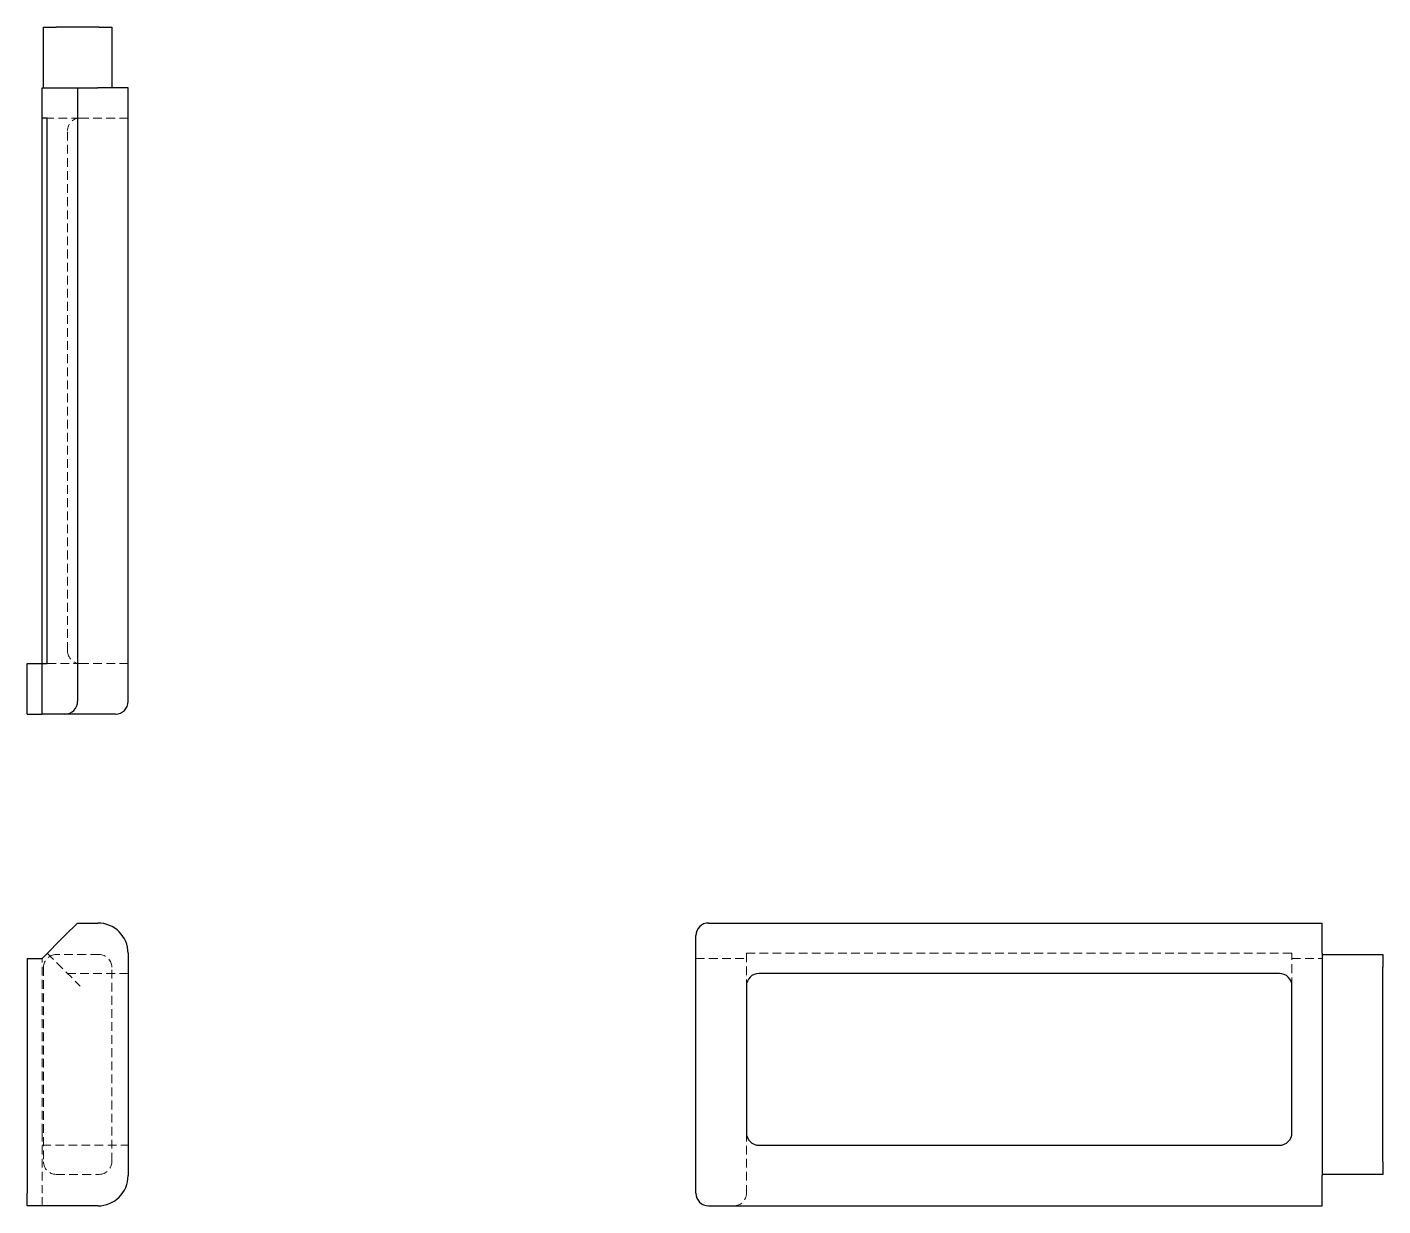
# Model space of a CAD drawing. Header units: millimetres. Extents: x 76 to 273, y 36 to 208.
import ezdxf

# ---------------------------------------------------------------- set-up
doc = ezdxf.new("R2010")
doc.units = ezdxf.units.MM
doc.linetypes.add('HIDDEN', pattern=[1.905, 1.27, -0.635])

msp = doc.modelspace()

# ---------------------------------------------------------------- linework, layer by layer
at = {"color": 7, "linetype": 'Continuous', "lineweight": 25}
for p, q in [((78.03, 199.18), (78.03, 208)), ((78.03, 208), (79.87, 208)), ((86.13, 208), (79.87, 208)), ((86.13, 208), (87.97, 208)), ((87.97, 208), (87.97, 199.18)), ((77.85, 194.76), (77.85, 199.18)), ((77.85, 199.18), (83, 199.18)), ((83, 199.18), (83, 109.84)), ((83, 199.18), (85.94, 199.18)), ((90.35, 199.18), (85.94, 199.18)), ((90.35, 109.84), (90.35, 199.18)), ((78.59, 194.76), (77.85, 194.76)), ((77.85, 192.93), (77.85, 194.76)), ((78.59, 115.35), (78.59, 194.76)), ((77.85, 117.19), (77.85, 192.93)), ((77.85, 115.35), (77.85, 117.19)), ((75.65, 108), (75.65, 115.35)), ((75.65, 115.35), (77.85, 115.35)), ((77.85, 108), (77.85, 115.35)), ((77.85, 115.35), (78.59, 115.35)), ((75.65, 108), (77.85, 108)), ((81.16, 108), (77.85, 108)), ((85.94, 108), (81.16, 108)), ((88.51, 108), (85.94, 108)), ((81.16, 75.75), (83, 77.59)), ((83, 77.59), (85.94, 77.59)), ((174.84, 77.59), (264.18, 77.59)), ((264.18, 73.18), (264.18, 77.59)), ((81.16, 75.75), (77.85, 72.44)), ((173, 73.18), (173, 75.75)), ((90.35, 73.18), (90.35, 40.82)), ((173, 40.82), (173, 73.18)), ((264.18, 73.18), (264.18, 40.82)), ((75.65, 72.44), (77.85, 72.44)), ((75.65, 72.44), (75.65, 38.25)), ((264.18, 73), (273, 73)), ((273, 73), (273, 71.16)), ((273, 42.84), (273, 71.16)), ((257.93, 70.24), (182.19, 70.24)), ((180.35, 68.4), (180.35, 47.07)), ((259.76, 47.07), (259.76, 68.4)), ((182.19, 45.24), (257.93, 45.24)), ((273, 42.84), (273, 41)), ((173, 38.25), (173, 40.82)), ((273, 41), (264.18, 41)), ((264.18, 36.41), (264.18, 40.82)), ((75.65, 36.41), (75.65, 38.25)), ((85.94, 36.41), (75.65, 36.41)), ((174.84, 36.41), (264.18, 36.41))]:
    msp.add_line(p, q, dxfattribs=at)
at = {"color": 7, "linetype": 'HIDDEN', "lineweight": 18}
for p, q in [((83.37, 194.76), (78.59, 194.76)), ((90.35, 194.76), (83.37, 194.76)), ((81.53, 117.19), (81.53, 192.93)), ((78.59, 115.35), (83.37, 115.35)), ((83.37, 115.35), (90.35, 115.35)), ((78.59, 73.18), (83.37, 68.4)), ((180.35, 73.18), (180.35, 68.4)), ((180.35, 73.18), (259.76, 73.18)), ((259.76, 68.4), (259.76, 73.18)), ((77.85, 47.07), (77.85, 72.44)), ((78.03, 71.16), (78.03, 42.84)), ((86.13, 73), (79.87, 73)), ((87.97, 42.84), (87.97, 71.16)), ((173, 72.44), (180.35, 72.44)), ((259.76, 72.44), (264.18, 72.44)), ((90.35, 70.24), (81.53, 70.24)), ((77.85, 47.07), (77.85, 38.25)), ((180.35, 47.07), (180.35, 38.25)), ((77.85, 45.24), (90.35, 45.24)), ((79.87, 41), (86.13, 41)), ((77.85, 36.41), (77.85, 38.25))]:
    msp.add_line(p, q, dxfattribs=at)
for centre, start, end in [((83.37, 192.93), 90, 180), ((83.37, 117.19), 180, 270), ((79.87, 71.16), 90, 180), ((86.13, 71.16), 0, 90), ((79.87, 42.84), 180, 270), ((86.13, 42.84), 270, 0), ((178.51, 38.25), 270, 0)]:
    msp.add_arc(centre, 1.84, start, end, dxfattribs=at)
at = {"color": 7, "linetype": 'Continuous', "lineweight": 25}
for centre, radius, start, end in [((81.16, 109.84), 1.84, 270, 0), ((88.51, 109.84), 1.84, 270, 0), ((85.94, 73.18), 4.41, 0, 90), ((174.84, 75.75), 1.84, 90, 180), ((182.19, 68.4), 1.84, 90, 180), ((257.93, 68.4), 1.84, 0, 90), ((182.19, 47.07), 1.84, 180, 270), ((257.93, 47.07), 1.84, 270, 0), ((85.94, 40.82), 4.41, 270, 0), ((174.84, 38.25), 1.84, 180, 270)]:
    msp.add_arc(centre, radius, start, end, dxfattribs=at)

doc.saveas('drawing.dxf')
